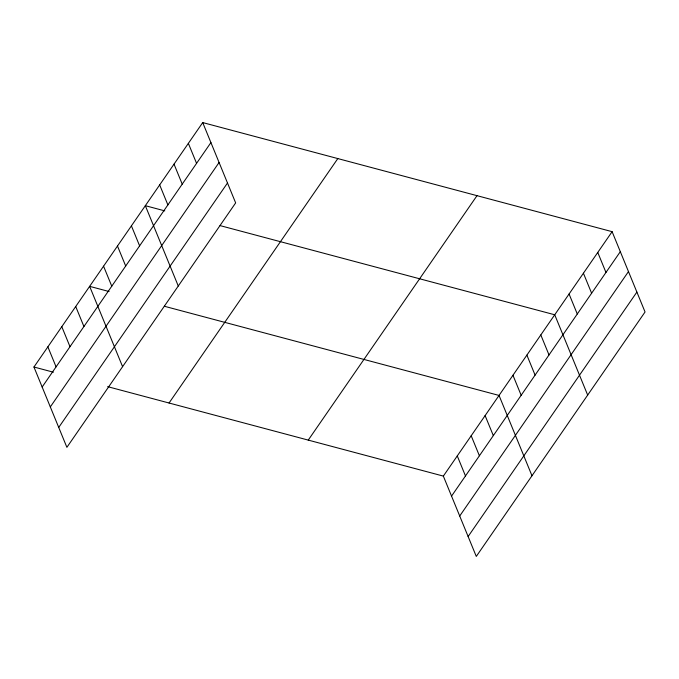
<?xml version="1.0" encoding="UTF-8"?>
<svg xmlns="http://www.w3.org/2000/svg" width="679" height="679" viewBox="0 0 679 679"><rect width="100%" height="100%" fill="white"/><g stroke="black" fill="none" stroke-linecap="round" stroke-linejoin="round"><path stroke-width="1.02" d="M202.715 122.576L235.655 202.902L66.89 447.334L33.95 367.016L202.715 122.576L612.11 231.666L645.05 311.984L476.285 556.424L443.345 476.098L107.638 386.648M42.157 387.013L210.914 142.582M50.314 406.925L219.079 162.485M58.725 427.43L227.49 182.999M169.054 403.012L337.811 158.58M308.249 440.102L477.006 195.662M443.345 476.098L612.11 231.666M451.552 496.103L620.309 251.671M459.717 516.006L628.474 271.575M468.128 536.52L636.885 292.08M164.776 210.872L145.331 205.686L178.271 286.012M220.047 225.598L554.726 314.776L587.674 395.093M109.09 291.529L89.645 286.351L122.585 366.668M164.352 306.254L499.04 395.433L531.98 475.758M33.95 367.016L53.395 372.194M597.766 252.444L605.965 272.449M583.422 273.221L591.621 293.226M569.07 293.999L577.277 313.995M540.807 334.942L549.014 354.939M526.887 355.109L535.086 375.105M512.959 375.266L521.166 395.271M485.112 415.599L493.319 435.604M471.192 435.765L479.399 455.77M457.273 455.932L465.471 475.937M188.363 143.354L196.571 163.359M174.019 164.131L182.227 184.136M159.675 184.909L167.883 204.914M131.412 225.852L139.611 245.857M117.484 246.019L125.691 266.024M103.564 266.185L111.772 286.19M75.717 306.518L83.924 326.523M61.797 326.684L69.996 346.68M47.87 346.85L56.077 366.847"/></g></svg>
